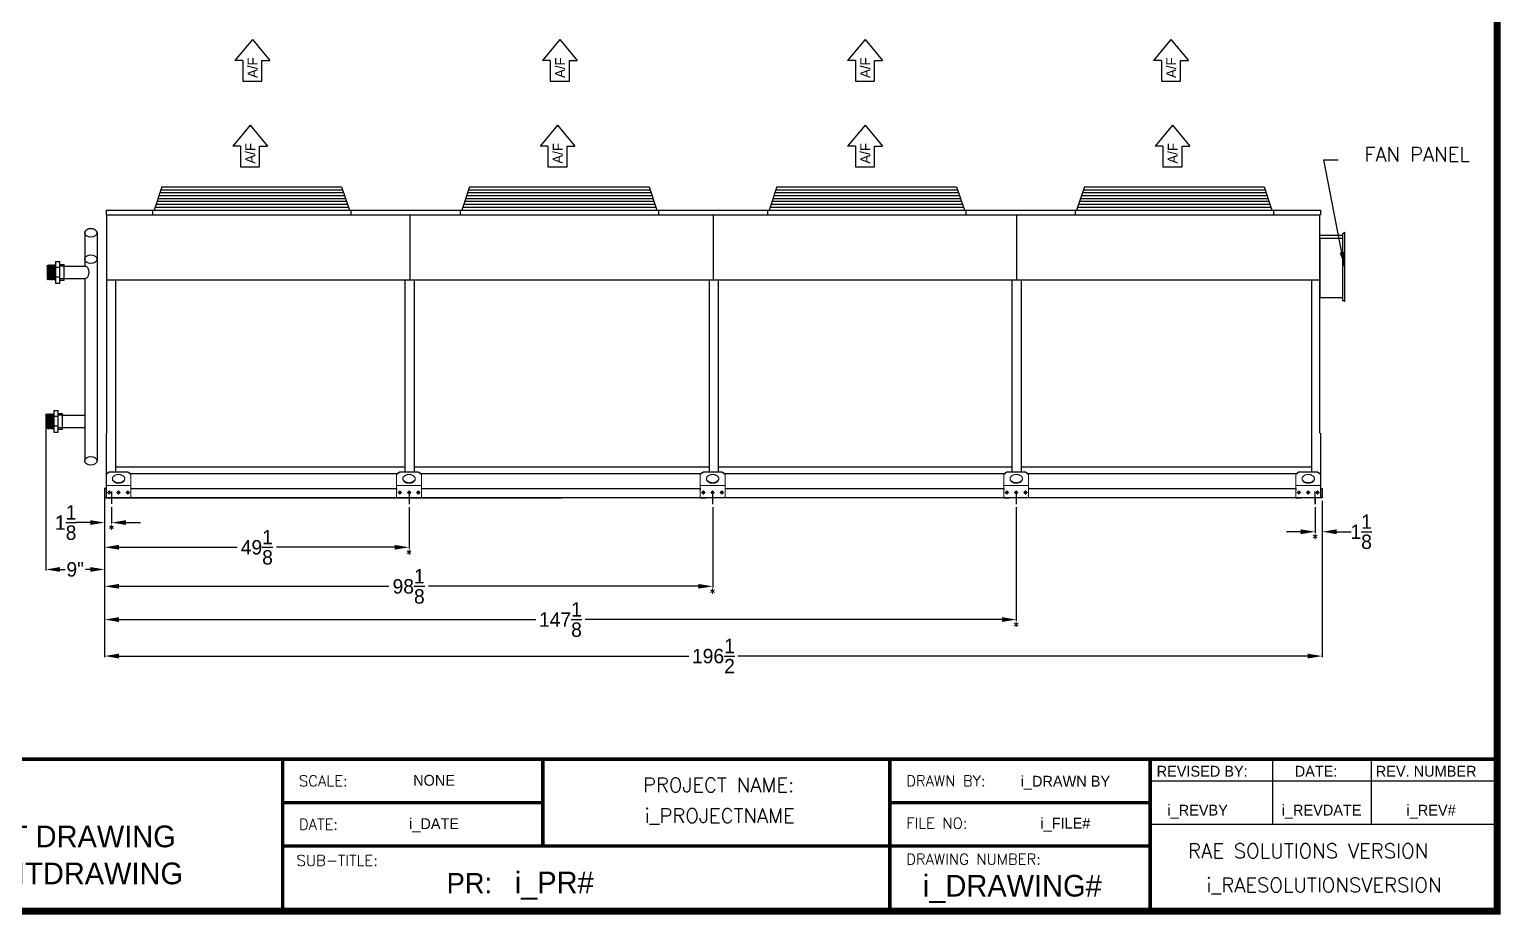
# Model space of a CAD drawing. Extents: x -21 to 463, y -14 to 294.
# Drawn here: x 211.1 to 448.6, y -0.6 to 142.2 of the extents above; entities that cross this region are included whole.
import ezdxf
from ezdxf.enums import TextEntityAlignment as Align

# ---------------------------------------------------------------- set-up
doc = ezdxf.new("R2010")
doc.units = 0
doc.header["$MEASUREMENT"] = 0
doc.layers.get('0').update_dxf_attribs({"linetype": 'CONTINUOUS'})
doc.layers.get('Defpoints').update_dxf_attribs({"linetype": 'CONTINUOUS'})
doc.styles.add('ROMANS', font='ROMANS')
doc.styles.add('SIMPLEX', font='SIMPLEX')
doc.dimstyles.get("Standard").update_dxf_attribs({"dimtxt": 2.324, "dimasz": 2.324, "dimexe": 0.18, "dimexo": 0.5, "dimgap": 0.09, "dimtad": 0, "dimtih": 1, "dimtoh": 1, "dimdec": 4, "dimzin": 0, "dimdsep": 46, "dimlunit": 5, "dimtxsty": 'STANDARD', "dimcen": 0.09, "dimadec": 0, "dimazin": 0, "dimtfac": 1, "dimtdec": 4, "dimtofl": 0, "dimtmove": 0, "dimatfit": 3, "dimfxl": 1, "dimtolj": 1, "dimtzin": 0, "dimarcsym": 0})

# ---------------------------------------------------------------- blocks, each defined once
blk = doc.blocks.new('*D15')
at = {"color": 0, "lineweight": -2, "ltscale": 5}
for p, q in [((213.77, 78.48), (213.77, 54.92)), ((223.27, 66.15), (223.27, 54.92)), ((216.09, 55.1), (216.88, 55.1)), ((220.95, 55.1), (220.16, 55.1))]:
    blk.add_line(p, q, dxfattribs=at)
at = {"color": 0, "ltscale": 5}
for points in [[(216.09, 55.49), (216.09, 54.72), (213.77, 55.1)], [(220.95, 55.49), (220.95, 54.72), (223.27, 55.1)]]:
    blk.add_solid(points, dxfattribs=at)
at = {"layer": 'Defpoints', "color": 0, "ltscale": 5}
for p in [(213.77, 78.98), (223.27, 66.65), (213.77, 55.1)]:
    blk.add_point(p, dxfattribs=at)
at = {"color": 0, "ltscale": 5, "insert": (218.52, 55.1), "char_height": 2.324, "attachment_point": 5}
blk.add_mtext('\\A1;9"', dxfattribs=at)
blk = doc.blocks.new('*D27')
at = {"color": 0, "lineweight": -2}
for p, q in [((223.27, 66.15), (223.27, 40.95)), ((419.77, 66.15), (419.77, 40.95)), ((225.59, 41.13), (317.56, 41.13)), ((417.45, 41.13), (325.48, 41.13))]:
    blk.add_line(p, q, dxfattribs=at)
at = {"color": 0}
for points in [[(225.59, 41.52), (225.59, 40.75), (223.27, 41.13)], [(417.45, 41.52), (417.45, 40.75), (419.77, 41.13)]]:
    blk.add_solid(points, dxfattribs=at)
at = {"layer": 'Defpoints', "color": 0}
for p in [(223.27, 66.65), (419.77, 66.65), (419.77, 41.13)]:
    blk.add_point(p, dxfattribs=at)
at = {"color": 0, "insert": (321.52, 41.13), "char_height": 2.324, "attachment_point": 5}
blk.add_mtext('\\A1;196{\\H1.000000x;\\S1/2;}', dxfattribs=at)
blk = doc.blocks.new('*D28')
at = {"color": 0, "lineweight": -2}
for p, q in [((223.27, 66.15), (223.27, 62.49)), ((224.4, 65.17), (224.4, 62.49)), ((220.95, 62.67), (218.62, 62.67)), ((226.72, 62.67), (229.04, 62.67))]:
    blk.add_line(p, q, dxfattribs=at)
at = {"color": 0}
for points in [[(220.95, 63.05), (220.95, 62.28), (223.27, 62.67)], [(226.72, 63.05), (226.72, 62.28), (224.4, 62.67)]]:
    blk.add_solid(points, dxfattribs=at)
at = {"layer": 'Defpoints', "color": 0}
for p in [(223.27, 66.65), (224.4, 65.67), (223.27, 62.67)]:
    blk.add_point(p, dxfattribs=at)
at = {"color": 0, "insert": (216.98, 62.67), "char_height": 2.324, "attachment_point": 5}
blk.add_mtext('\\A1;1{\\H1.000000x;\\S1/8;}', dxfattribs=at)
blk = doc.blocks.new('*D29')
at = {"color": 0, "lineweight": -2}
for p, q in [((223.27, 66.15), (223.27, 58.5)), ((272.4, 65.15), (272.4, 58.5)), ((225.59, 58.68), (244.64, 58.68)), ((270.07, 58.68), (251.02, 58.68))]:
    blk.add_line(p, q, dxfattribs=at)
at = {"color": 0}
for points in [[(225.59, 59.07), (225.59, 58.29), (223.27, 58.68)], [(270.07, 59.07), (270.07, 58.29), (272.4, 58.68)]]:
    blk.add_solid(points, dxfattribs=at)
at = {"layer": 'Defpoints', "color": 0}
for p in [(223.27, 66.65), (272.4, 65.65), (272.4, 58.68)]:
    blk.add_point(p, dxfattribs=at)
at = {"color": 0, "insert": (247.83, 58.68), "char_height": 2.324, "attachment_point": 5}
blk.add_mtext('\\A1;49{\\H1.000000x;\\S1/8;}', dxfattribs=at)
blk = doc.blocks.new('*D30')
at = {"color": 0, "lineweight": -2}
for p, q in [((223.27, 66.15), (223.27, 52.2)), ((321.4, 65.15), (321.4, 52.2)), ((225.59, 52.38), (269.14, 52.38)), ((319.07, 52.38), (275.52, 52.38))]:
    blk.add_line(p, q, dxfattribs=at)
at = {"color": 0}
for points in [[(225.59, 52.77), (225.59, 52), (223.27, 52.38)], [(319.07, 52.77), (319.07, 52), (321.4, 52.38)]]:
    blk.add_solid(points, dxfattribs=at)
at = {"layer": 'Defpoints', "color": 0}
for p in [(223.27, 66.65), (321.4, 65.65), (321.4, 52.38)]:
    blk.add_point(p, dxfattribs=at)
at = {"color": 0, "insert": (272.33, 52.38), "char_height": 2.324, "attachment_point": 5}
blk.add_mtext('\\A1;98{\\H1.000000x;\\S1/8;}', dxfattribs=at)
blk = doc.blocks.new('*D31')
at = {"color": 0, "lineweight": -2}
for p, q in [((223.27, 66.15), (223.27, 46.84)), ((370.4, 65.15), (370.4, 46.84)), ((225.59, 47.02), (292.87, 47.02)), ((368.07, 47.02), (300.8, 47.02))]:
    blk.add_line(p, q, dxfattribs=at)
at = {"color": 0}
for points in [[(225.59, 47.41), (225.59, 46.63), (223.27, 47.02)], [(368.07, 47.41), (368.07, 46.63), (370.4, 47.02)]]:
    blk.add_solid(points, dxfattribs=at)
at = {"layer": 'Defpoints', "color": 0}
for p in [(223.27, 66.65), (370.4, 65.65), (370.4, 47.02)]:
    blk.add_point(p, dxfattribs=at)
at = {"color": 0, "insert": (296.83, 47.02), "char_height": 2.324, "attachment_point": 5}
blk.add_mtext('\\A1;147{\\H1.000000x;\\S1/8;}', dxfattribs=at)
blk = doc.blocks.new('*D32')
at = {"color": 0, "lineweight": -2}
for p, q in [((418.65, 65.15), (418.65, 61.01)), ((419.77, 66.15), (419.77, 61.01)), ((416.32, 61.19), (414, 61.19)), ((422.09, 61.19), (424.42, 61.19))]:
    blk.add_line(p, q, dxfattribs=at)
at = {"color": 0}
for points in [[(416.32, 61.57), (416.32, 60.8), (418.65, 61.19)], [(422.09, 61.57), (422.09, 60.8), (419.77, 61.19)]]:
    blk.add_solid(points, dxfattribs=at)
at = {"layer": 'Defpoints', "color": 0}
for p in [(419.77, 66.65), (418.65, 65.65), (419.77, 61.19)]:
    blk.add_point(p, dxfattribs=at)
at = {"color": 0, "insert": (426.06, 61.19), "char_height": 2.324, "attachment_point": 5}
blk.add_mtext('\\A1;1{\\H1.000000x;\\S1/8;}', dxfattribs=at)
blk = doc.blocks.new('SW_CENTERMARKSYMBOL_0')
at = {"color": 0, "linetype": 'Continuous', "lineweight": 0}
for p, q in [((-0.2, 0), (-0.31875, 0)), ((0, 0), (-0.1, 0)), ((0, 0.2), (0, 0.31875)), ((0, 0), (0, 0.1)), ((0, 0), (0, -0.1)), ((0, 0), (0.1, 0)), ((0.2, 0), (0.31875, 0)), ((0, -0.2), (0, -0.31875))]:
    blk.add_line(p, q, dxfattribs=at)
blk = doc.blocks.new('SW_CENTERMARKSYMBOL_1')
at = {"color": 0, "linetype": 'Continuous', "lineweight": 0}
for p, q in [((-0.2, 0), (-0.31875, 0)), ((0, 0), (-0.1, 0)), ((0, 0.2), (0, 0.31875)), ((0, 0), (0, 0.1)), ((0, 0), (0, -0.1)), ((0, 0), (0.1, 0)), ((0.2, 0), (0.31875, 0)), ((0, -0.2), (0, -0.31875))]:
    blk.add_line(p, q, dxfattribs=at)
blk = doc.blocks.new('SW_CENTERMARKSYMBOL_2')
at = {"color": 0, "linetype": 'Continuous', "lineweight": 0}
for p, q in [((-0.2, 0), (-0.31875, 0)), ((0, 0), (-0.1, 0)), ((0, 0.2), (0, 0.31875)), ((0, 0), (0, 0.1)), ((0, 0), (0, -0.1)), ((0, 0), (0.1, 0)), ((0.2, 0), (0.31875, 0)), ((0, -0.2), (0, -0.31875))]:
    blk.add_line(p, q, dxfattribs=at)

msp = doc.modelspace()

# ---------------------------------------------------------------- linework, layer by layer
for p, q in [((247.11375, 140.57784), (244.30745, 137.21014)), ((247.11375, 140.57784), (249.92006, 137.21014)), ((296.73875, 140.57784), (293.93245, 137.21014)), ((296.73875, 140.57784), (299.54506, 137.21014)), ((345.98875, 140.57784), (343.18245, 137.21014)), ((345.98875, 140.57784), (348.79506, 137.21014)), ((395.36375, 140.57784), (392.55745, 137.21014)), ((395.36375, 140.57784), (398.17006, 137.21014)), ((245.57029, 137.21014), (244.30745, 137.21014)), ((245.57029, 137.21014), (245.57029, 133.84244)), ((248.65722, 133.84244), (248.65722, 137.21014)), ((248.65722, 137.21014), (249.92006, 137.21014)), ((295.19529, 137.21014), (293.93245, 137.21014)), ((295.19529, 137.21014), (295.19529, 133.84244)), ((298.28222, 133.84244), (298.28222, 137.21014)), ((298.28222, 137.21014), (299.54506, 137.21014)), ((344.44529, 137.21014), (343.18245, 137.21014)), ((344.44529, 137.21014), (344.44529, 133.84244)), ((347.53222, 133.84244), (347.53222, 137.21014)), ((347.53222, 137.21014), (348.79506, 137.21014)), ((393.82029, 137.21014), (392.55745, 137.21014)), ((393.82029, 137.21014), (393.82029, 133.84244)), ((396.90722, 133.84244), (396.90722, 137.21014)), ((396.90722, 137.21014), (398.17006, 137.21014)), ((245.57029, 133.84244), (248.65722, 133.84244)), ((295.19529, 133.84244), (298.28222, 133.84244)), ((344.44529, 133.84244), (347.53222, 133.84244)), ((393.82029, 133.84244), (396.90722, 133.84244)), ((246.73875, 126.76272), (243.93245, 123.39502)), ((246.73875, 126.76272), (249.54506, 123.39502)), ((296.36375, 126.76272), (293.55745, 123.39502)), ((296.36375, 126.76272), (299.17006, 123.39502)), ((345.98875, 126.76272), (343.18245, 123.39502)), ((345.98875, 126.76272), (348.79506, 123.39502)), ((395.61375, 126.76272), (392.80745, 123.39502)), ((395.61375, 126.76272), (398.42006, 123.39502)), ((245.19529, 123.39502), (243.93245, 123.39502)), ((245.19529, 123.39502), (245.19529, 120.02732)), ((248.28222, 123.39502), (249.54506, 123.39502)), ((248.28222, 120.02732), (248.28222, 123.39502)), ((294.82029, 123.39502), (293.55745, 123.39502)), ((294.82029, 123.39502), (294.82029, 120.02732)), ((297.90722, 120.02732), (297.90722, 123.39502)), ((297.90722, 123.39502), (299.17006, 123.39502)), ((344.44529, 123.39502), (343.18245, 123.39502)), ((344.44529, 123.39502), (344.44529, 120.02732)), ((347.53222, 120.02732), (347.53222, 123.39502)), ((347.53222, 123.39502), (348.79506, 123.39502)), ((394.07029, 123.39502), (392.80745, 123.39502)), ((394.07029, 123.39502), (394.07029, 120.02732)), ((397.15722, 120.02732), (397.15722, 123.39502)), ((397.15722, 123.39502), (398.42006, 123.39502)), ((245.19529, 120.02732), (248.28222, 120.02732)), ((294.82029, 120.02732), (297.90722, 120.02732)), ((344.44529, 120.02732), (347.53222, 120.02732)), ((394.07029, 120.02732), (397.15722, 120.02732)), ((232.52, 116.82374), (231.27, 113.07374)), ((232.36375, 116.35499), (261.67625, 116.35499)), ((232.52, 116.82374), (261.52, 116.82374)), ((261.52, 116.82374), (262.77, 113.07374)), ((282.145, 116.82374), (280.895, 113.07374)), ((281.98875, 116.35499), (311.30125, 116.35499)), ((282.145, 116.82374), (311.145, 116.82374)), ((311.145, 116.82374), (312.395, 113.07374)), ((331.77, 116.82374), (330.52, 113.07374)), ((331.61375, 116.35499), (360.92625, 116.35499)), ((331.77, 116.82374), (360.77, 116.82374)), ((360.77, 116.82374), (362.02, 113.07374)), ((381.395, 116.82374), (380.145, 113.07374)), ((381.23875, 116.35499), (410.55125, 116.35499)), ((381.395, 116.82374), (410.395, 116.82374)), ((410.395, 116.82374), (411.645, 113.07374)), ((231.5825, 114.01124), (262.4575, 114.01124)), ((231.73875, 114.47999), (262.30125, 114.47999)), ((231.895, 114.94874), (262.145, 114.94874)), ((232.05125, 115.41749), (261.98875, 115.41749)), ((232.2075, 115.88624), (261.8325, 115.88624)), ((281.2075, 114.01124), (312.0825, 114.01124)), ((281.36375, 114.47999), (311.92625, 114.47999)), ((281.52, 114.94874), (311.77, 114.94874)), ((281.67625, 115.41749), (311.61375, 115.41749)), ((281.8325, 115.88624), (311.4575, 115.88624)), ((330.8325, 114.01124), (361.7075, 114.01124)), ((330.98875, 114.47999), (361.55125, 114.47999)), ((331.145, 114.94874), (361.395, 114.94874)), ((331.30125, 115.41749), (361.23875, 115.41749)), ((331.4575, 115.88624), (361.0825, 115.88624)), ((380.4575, 114.01124), (411.3325, 114.01124)), ((380.61375, 114.47999), (411.17625, 114.47999)), ((380.77, 114.94874), (411.02, 114.94874)), ((380.92625, 115.41749), (410.86375, 115.41749)), ((381.0825, 115.88624), (410.7075, 115.88624)), ((231.42625, 113.54249), (262.61375, 113.54249)), ((281.05125, 113.54249), (312.23875, 113.54249)), ((330.67625, 113.54249), (361.86375, 113.54249)), ((380.30125, 113.54249), (411.48875, 113.54249)), ((215.31412, 104.77796), (215.31412, 101.27396)), ((215.31412, 104.77796), (216.02, 104.77796)), ((216.02, 101.27396), (216.02, 104.77796)), ((214.02, 104.1309), (214.07883, 104.18972)), ((214.02, 104.02596), (214.02, 104.1309)), ((214.02, 104.02596), (214.02, 102.02596)), ((214.02566, 104.13656), (214.13765, 101.92102)), ((214.07883, 104.18972), (214.13765, 104.1309)), ((214.13765, 104.1309), (214.2553, 104.24854)), ((214.13765, 104.1309), (214.2553, 101.80337)), ((214.2553, 104.24854), (214.37294, 104.1309)), ((214.2553, 104.24854), (214.37294, 101.92102)), ((214.37294, 104.1309), (214.49059, 104.24854)), ((214.37294, 104.1309), (214.49059, 101.80337)), ((214.49059, 104.24854), (214.60824, 104.1309)), ((214.49059, 104.24854), (214.60824, 101.92102)), ((214.60824, 104.1309), (214.72589, 104.24854)), ((214.60824, 104.1309), (214.72589, 101.80337)), ((214.72589, 104.24854), (214.84353, 104.1309)), ((214.72589, 104.24854), (214.84353, 101.92102)), ((214.72589, 104.24854), (214.84353, 101.92102)), ((214.84353, 104.1309), (214.96118, 104.24854)), ((214.84353, 104.1309), (214.96118, 101.80337)), ((214.96118, 104.24854), (215.07883, 104.1309)), ((214.96118, 104.24854), (215.07883, 101.92102)), ((215.07883, 104.1309), (215.19647, 104.24854)), ((215.07883, 104.1309), (215.19647, 101.80337)), ((215.19647, 104.24854), (215.31412, 104.24854)), ((215.19647, 104.24854), (215.31412, 101.92102)), ((216.02, 103.80337), (215.31412, 103.80337)), ((216.02, 102.24854), (215.31412, 102.24854)), ((216.02, 104.30737), (216.72589, 104.30737)), ((216.72589, 104.02596), (216.02, 104.02596)), ((216.72589, 101.74454), (216.72589, 104.30737)), ((214.02, 102.02596), (214.02, 101.92102)), ((214.02, 101.92102), (214.07883, 101.86219)), ((214.07883, 101.86219), (214.13765, 101.92102)), ((214.13765, 101.92102), (214.2553, 101.80337)), ((214.2553, 101.80337), (214.37294, 101.92102)), ((214.37294, 101.92102), (214.49059, 101.80337)), ((214.49059, 101.80337), (214.60824, 101.92102)), ((214.60824, 101.92102), (214.72589, 101.80337)), ((214.72589, 101.80337), (214.84353, 101.92102)), ((214.84353, 101.92102), (214.96118, 101.80337)), ((214.96118, 101.80337), (215.07883, 101.92102)), ((215.07883, 101.92102), (215.19647, 101.80337)), ((215.19647, 101.80337), (215.31412, 101.80337)), ((215.31412, 101.27396), (216.02, 101.27396)), ((216.02, 102.02596), (216.72589, 102.02596)), ((216.02, 101.74454), (216.72589, 101.74454)), ((215.06412, 80.73633), (215.06412, 77.23233)), ((215.06412, 80.73633), (215.77, 80.73633)), ((215.77, 77.23233), (215.77, 80.73633)), ((213.77, 80.08927), (213.82883, 80.14809)), ((213.77, 79.98433), (213.77, 80.08927)), ((213.77, 79.98433), (213.77, 77.98433)), ((213.77566, 80.09493), (213.88765, 77.87938)), ((213.82883, 80.14809), (213.88765, 80.08927)), ((213.88765, 80.08927), (214.0053, 80.20691)), ((213.88765, 80.08927), (214.0053, 77.76174)), ((214.0053, 80.20691), (214.12294, 77.87938)), ((214.0053, 80.20691), (214.12294, 80.08927)), ((214.12294, 80.08927), (214.24059, 80.20691)), ((214.12294, 80.08927), (214.24059, 77.76174)), ((214.24059, 80.20691), (214.35824, 77.87938)), ((214.24059, 80.20691), (214.35824, 80.08927)), ((214.35824, 80.08927), (214.47589, 80.20691)), ((214.35824, 80.08927), (214.47589, 77.76174)), ((214.47589, 80.20691), (214.59353, 77.87938)), ((214.47589, 80.20691), (214.59353, 77.87938)), ((214.47589, 80.20691), (214.59353, 80.08927)), ((214.59353, 80.08927), (214.71118, 80.20691)), ((214.59353, 80.08927), (214.71118, 77.76174)), ((214.71118, 80.20691), (214.82883, 77.87938)), ((214.71118, 80.20691), (214.82883, 80.08927)), ((214.82883, 80.08927), (214.94647, 80.20691)), ((214.82883, 80.08927), (214.94647, 77.76174)), ((214.94647, 80.20691), (215.06412, 77.87938)), ((214.94647, 80.20691), (215.06412, 80.20691)), ((215.77, 79.76174), (215.06412, 79.76174)), ((215.77, 80.26574), (216.47589, 80.26574)), ((216.47589, 79.98433), (215.77, 79.98433)), ((216.47589, 77.70291), (216.47589, 80.26574)), ((213.77, 77.98433), (213.77, 77.87938)), ((213.77, 77.87938), (213.82883, 77.82056)), ((213.82883, 77.82056), (213.88765, 77.87938)), ((213.88765, 77.87938), (214.0053, 77.76174)), ((214.0053, 77.76174), (214.12294, 77.87938)), ((214.12294, 77.87938), (214.24059, 77.76174)), ((214.24059, 77.76174), (214.35824, 77.87938)), ((214.35824, 77.87938), (214.47589, 77.76174)), ((214.47589, 77.76174), (214.59353, 77.87938)), ((214.59353, 77.87938), (214.71118, 77.76174)), ((214.71118, 77.76174), (214.82883, 77.87938)), ((214.82883, 77.87938), (214.94647, 77.76174)), ((214.94647, 77.76174), (215.06412, 77.76174)), ((215.77, 78.20691), (215.06412, 78.20691)), ((215.06412, 77.23233), (215.77, 77.23233)), ((215.77, 77.98433), (216.47589, 77.98433)), ((215.77, 77.70291), (216.47589, 77.70291)), ((223.52, 68.14982), (223.27001, 68.15094)), ((223.27001, 68.15094), (223.27001, 66.65094)), ((223.27001, 67.65094), (223.27001, 65.65094)), ((223.27001, 66.65094), (223.52001, 66.65094)), ((223.27001, 66.64982), (224.39501, 66.64982)), ((223.52, 68.14982), (223.52, 67.89982)), ((223.52, 66.64982), (224.395, 66.64982)), ((224.39501, 67.67294), (224.39501, 65.67294)), ((270.39501, 68.15094), (270.39501, 67.90094)), ((270.39501, 66.65094), (271.27001, 66.65094)), ((272.39501, 67.65094), (272.39501, 65.65094)), ((319.39501, 68.15094), (319.39501, 67.90094)), ((319.39501, 66.65094), (320.27001, 66.65094)), ((321.39501, 67.65094), (321.39501, 65.65094)), ((368.39501, 68.15094), (368.39501, 67.90094)), ((368.39501, 66.65094), (369.27001, 66.65094)), ((370.39501, 67.65094), (370.39501, 65.65094)), ((415.52, 68.15094), (415.52, 67.90094)), ((415.52, 66.65094), (416.395, 66.65094)), ((418.645, 65.65094), (418.645, 67.65094)), ((419.77, 66.65094), (418.645, 66.65094)), ((418.645, 66.65094), (418.645, 65.65094)), ((419.52, 68.14982), (419.77, 68.14982)), ((419.77, 66.64982), (419.52, 66.64982)), ((419.77, 68.14982), (419.77, 66.64982)), ((252, 24.5), (392, 24.5)), ((252, 0), (252, 24.5)), ((294, 24.5), (294, 10.5)), ((350, 24.5), (350, 10.5)), ((392, 24.5), (392, 0)), ((392, 24.5), (448, 24.5)), ((392, 24.5), (392, 21)), ((411.75914, 24.5), (411.75914, 14)), ((427.67208, 24.5), (427.67208, 14)), ((392, 21), (448, 21)), ((294, 17.5), (252, 17.5)), ((350, 17.5), (392, 17.5)), ((350, 10.5), (350, 17.5)), ((392, 14), (448, 14)), ((392, 10.5), (252, 10.5)), ((350, 10.5), (350, 0))]:
    msp.add_line(p, q)
at = {"ltscale": 5}
for p, q in [((223.50438, 113.07374), (419.50438, 113.07374)), ((223.50438, 113.07374), (223.50438, 112.32374)), ((223.50438, 112.32374), (419.50438, 112.32374)), ((223.5825, 112.32374), (223.5825, 77.07374)), ((231.02, 113.07374), (231.02, 112.32374)), ((263.02, 113.07374), (263.02, 112.32374)), ((272.52, 112.32374), (272.52, 101.82374)), ((280.645, 113.07374), (280.645, 112.32374)), ((312.645, 113.07374), (312.645, 112.32374)), ((321.4575, 112.32374), (321.4575, 101.82374)), ((330.27, 113.07374), (330.27, 112.32374)), ((362.27, 113.07374), (362.27, 112.32374)), ((370.4575, 112.32374), (370.4575, 101.82374)), ((379.895, 113.07374), (379.895, 112.32374)), ((411.895, 113.07374), (411.895, 112.32374)), ((419.3325, 112.32374), (419.3325, 77.07374)), ((419.50438, 113.07374), (419.50438, 112.32374)), ((220.05125, 109.38992), (220.05125, 104.02596)), ((222.05125, 109.38992), (222.05125, 72.62036)), ((423.395, 109.51049), (423.06355, 109.17903)), ((423.395, 109.51049), (423.395, 98.44799)), ((419.3325, 108.99529), (423.06355, 108.99529)), ((419.3325, 108.99529), (419.3325, 108.49529)), ((423.06355, 108.49529), (419.3325, 108.49529)), ((419.36375, 108.49529), (419.36375, 98.96404)), ((423.06355, 109.17903), (423.06355, 98.44799)), ((214.02, 104.02596), (214.02, 102.02596)), ((216.72589, 104.02596), (220.05125, 104.02596)), ((216.72589, 102.02596), (220.05125, 102.02596)), ((220.05125, 102.02596), (220.05125, 79.98433)), ((223.50438, 101.82374), (419.50438, 101.82374)), ((225.02, 101.82374), (225.02, 70.86625)), ((271.72457, 101.82374), (271.72457, 70.86737)), ((273.22457, 101.82374), (273.22457, 70.86737)), ((320.8128, 101.82374), (320.8128, 70.86737)), ((322.3128, 101.82374), (322.3128, 70.86737)), ((369.68672, 101.82374), (369.68672, 70.86737)), ((371.18672, 101.82374), (371.18672, 70.86737)), ((418.02, 101.82374), (418.02, 70.86737)), ((419.36375, 98.96404), (423.06355, 98.96404)), ((423.395, 98.44799), (423.06355, 98.44799)), ((423.3325, 98.44799), (423.3325, 98.33904)), ((423.36375, 98.33904), (423.3325, 98.33904)), ((423.36375, 98.44799), (423.36375, 98.33904)), ((213.77, 79.98433), (213.77, 77.98433)), ((213.77, 79.98433), (213.77, 77.98433)), ((216.47589, 79.98433), (220.05125, 79.98433)), ((220.05125, 79.98433), (220.05125, 77.98433)), ((216.47589, 77.98433), (220.05125, 77.98433)), ((220.05125, 77.98433), (220.05125, 72.62036)), ((223.52, 77.07374), (223.52, 66.64982)), ((419.52, 77.07374), (419.52, 66.64982)), ((419.52, 77.07374), (419.52, 66.64982)), ((419.52, 77.07374), (419.52, 66.64982)), ((225.02, 71.63077), (271.72457, 71.63077)), ((273.22457, 71.63077), (320.8128, 71.63077)), ((322.3128, 71.63077), (369.68672, 71.63077)), ((371.18672, 71.63077), (418.02, 71.63077)), ((227.4388, 70.57011), (270.47462, 70.57011)), ((274.31539, 70.57011), (319.47462, 70.57011)), ((323.31539, 70.57011), (368.47462, 70.57011)), ((372.31539, 70.57011), (415.59962, 70.57011)), ((419.52, 66.64982), (223.52, 66.64982)), ((223.52, 66.64982), (297.02, 66.64982)), ((227.52, 68.14982), (270.39501, 68.14982)), ((274.39501, 68.14982), (319.39501, 68.14982)), ((323.39501, 68.14982), (368.39501, 68.14982)), ((372.39501, 68.14982), (415.52, 68.14982))]:
    msp.add_line(p, q, dxfattribs=at)
at = {"linetype": 'Continuous', "lineweight": 15}
for p, q in [((224.02, 70.86625), (223.52, 70.51269)), ((224.02, 70.77114), (223.52, 70.41759)), ((223.52, 70.51269), (223.52, 70.41759)), ((223.52, 68.65011), (223.52, 70.41759)), ((224.02, 70.86625), (224.02, 70.77114)), ((227.02, 70.86625), (224.02, 70.86625)), ((227.02, 70.77114), (224.02, 70.77114)), ((227.02, 70.86625), (227.02, 70.77114)), ((227.52, 70.51269), (227.02, 70.86625)), ((227.52, 70.41759), (227.02, 70.77114)), ((227.52, 70.51269), (227.52, 70.41759)), ((227.52, 68.65011), (227.52, 70.41759)), ((270.89501, 70.86737), (270.39501, 70.51382)), ((270.89501, 70.77226), (270.39501, 70.41871)), ((270.39501, 70.51382), (270.39501, 70.41871)), ((270.39501, 68.65124), (270.39501, 70.41871)), ((270.89501, 70.86737), (270.89501, 70.77226)), ((273.89501, 70.86737), (270.89501, 70.86737)), ((273.89501, 70.77226), (270.89501, 70.77226)), ((273.89501, 70.86737), (273.89501, 70.77226)), ((274.39501, 70.51382), (273.89501, 70.86737)), ((274.39501, 70.41871), (273.89501, 70.77226)), ((274.39501, 70.51382), (274.39501, 70.41871)), ((274.39501, 68.65124), (274.39501, 70.41871)), ((319.89501, 70.86737), (319.39501, 70.51382)), ((319.89501, 70.77226), (319.39501, 70.41871)), ((319.39501, 70.51382), (319.39501, 70.41871)), ((319.39501, 68.65124), (319.39501, 70.41871)), ((319.89501, 70.86737), (319.89501, 70.77226)), ((322.89501, 70.86737), (319.89501, 70.86737)), ((322.89501, 70.77226), (319.89501, 70.77226)), ((322.89501, 70.86737), (322.89501, 70.77226)), ((323.39501, 70.51382), (322.89501, 70.86737)), ((323.39501, 70.41871), (322.89501, 70.77226)), ((323.39501, 70.51382), (323.39501, 70.41871)), ((323.39501, 68.65124), (323.39501, 70.41871)), ((368.89501, 70.86737), (368.39501, 70.51382)), ((368.89501, 70.77226), (368.39501, 70.41871)), ((368.39501, 70.51382), (368.39501, 70.41871)), ((368.39501, 68.65124), (368.39501, 70.41871)), ((368.89501, 70.86737), (368.89501, 70.77226)), ((371.89501, 70.86737), (368.89501, 70.86737)), ((371.89501, 70.77226), (368.89501, 70.77226)), ((371.89501, 70.86737), (371.89501, 70.77226)), ((372.39501, 70.51382), (371.89501, 70.86737)), ((372.39501, 70.41871), (371.89501, 70.77226)), ((372.39501, 70.51382), (372.39501, 70.41871)), ((372.39501, 68.65124), (372.39501, 70.41871)), ((416.02, 70.86737), (415.52, 70.51382)), ((416.02, 70.77226), (415.52, 70.41871)), ((415.52, 70.51382), (415.52, 70.41871)), ((415.52, 68.65124), (415.52, 70.41871)), ((416.02, 70.86737), (416.02, 70.77226)), ((419.02, 70.86737), (416.02, 70.86737)), ((419.02, 70.77226), (416.02, 70.77226)), ((419.02, 70.86737), (419.02, 70.77226)), ((419.52, 70.51382), (419.02, 70.86737)), ((419.52, 70.41871), (419.02, 70.77226)), ((419.52, 70.51382), (419.52, 70.41871)), ((419.52, 68.65124), (419.52, 70.41871)), ((227.52, 68.65011), (223.52, 68.65011)), ((223.52, 68.64941), (223.52, 68.65011)), ((227.52, 68.64941), (223.52, 68.64941)), ((223.52, 66.64982), (223.52, 68.64941)), ((227.52, 66.64982), (223.52, 66.64982)), ((227.52, 68.64941), (227.52, 68.65011)), ((227.52, 66.64982), (227.52, 68.64941)), ((274.39501, 68.65124), (270.39501, 68.65124)), ((270.39501, 68.65053), (270.39501, 68.65124)), ((274.39501, 68.65053), (270.39501, 68.65053)), ((270.39501, 66.65094), (270.39501, 68.65053)), ((274.39501, 66.65094), (270.39501, 66.65094)), ((274.39501, 68.65053), (274.39501, 68.65124)), ((274.39501, 66.65094), (274.39501, 68.65053)), ((323.39501, 68.65124), (319.39501, 68.65124)), ((319.39501, 68.65053), (319.39501, 68.65124)), ((323.39501, 68.65053), (319.39501, 68.65053)), ((319.39501, 66.65094), (319.39501, 68.65053)), ((323.39501, 66.65094), (319.39501, 66.65094)), ((323.39501, 68.65053), (323.39501, 68.65124)), ((323.39501, 66.65094), (323.39501, 68.65053)), ((372.39501, 68.65124), (368.39501, 68.65124)), ((368.39501, 68.65053), (368.39501, 68.65124)), ((372.39501, 68.65053), (368.39501, 68.65053)), ((368.39501, 66.65094), (368.39501, 68.65053)), ((372.39501, 66.65094), (368.39501, 66.65094)), ((372.39501, 68.65053), (372.39501, 68.65124)), ((372.39501, 66.65094), (372.39501, 68.65053)), ((419.52, 68.65124), (415.52, 68.65124)), ((415.52, 68.65053), (415.52, 68.65124)), ((419.52, 68.65053), (415.52, 68.65053)), ((415.52, 66.65094), (415.52, 68.65053)), ((419.52, 66.65094), (415.52, 66.65094)), ((419.52, 68.65053), (419.52, 68.65124)), ((419.52, 66.65094), (419.52, 68.65053))]:
    msp.add_line(p, q, dxfattribs=at)
for points, const_width in [([(0, 0), (448, 0), (448, 280), (0, 280), (0, 0)], 1.12), ([(448, 24.5), (112, 24.5), (112, 0)], 0.56), ([(252, 24.5), (252, 0)], 0.56), ([(294, 24.5), (294, 10.5)], 0.56), ([(350, 24.5), (350, 0)], 0.56), ([(392, 0), (392, 24.5), (448, 24.5)], 0.56), ([(294, 17.5), (252, 17.5)], 0.56), ([(392, 17.5), (350, 17.5), (350, 0)], 0.56), ([(392, 10.5), (252, 10.5)], 0.56)]:
    msp.add_lwpolyline(points, dxfattribs=dict(const_width=const_width))
at = {"linetype": 'Continuous', "lineweight": 15, "flags": 128}
for points in [[(225.52, 70.41759), (225.59945, 70.41535), (225.6784, 70.40866), (225.75635, 70.39756), (225.8328, 70.38211), (225.90727, 70.36241), (225.9793, 70.33859), (226.04842, 70.3108), (226.1142, 70.27922), (226.17623, 70.24404), (226.2341, 70.20549), (226.28747, 70.1638), (226.33597, 70.11925), (226.37932, 70.07212), (226.41724, 70.0227), (226.44949, 69.97131), (226.47585, 69.91826), (226.49618, 69.86391), (226.51033, 69.80858), (226.51822, 69.75264), (226.51981, 69.69642), (226.51507, 69.6403), (226.50403, 69.58462), (226.48678, 69.52973), (226.46342, 69.47599), (226.43409, 69.42373), (226.39898, 69.37329), (226.35831, 69.32497), (226.31235, 69.27909), (226.26137, 69.23594), (226.20571, 69.19579), (226.14571, 69.1589), (226.08176, 69.12549), (226.01425, 69.09578), (225.94362, 69.06996), (225.87031, 69.04818), (225.79479, 69.03059), (225.71753, 69.01731), (225.63902, 69.0084), (225.55976, 69.00393), (225.48025, 69.00393), (225.40098, 69.0084), (225.32248, 69.01731), (225.24522, 69.03059), (225.16969, 69.04818), (225.09638, 69.06996), (225.02575, 69.09578), (224.95825, 69.12549), (224.89429, 69.1589), (224.8343, 69.19579), (224.77863, 69.23594), (224.72766, 69.27909), (224.68169, 69.32497), (224.64103, 69.37329), (224.60592, 69.42373), (224.57659, 69.47599), (224.55322, 69.52973), (224.53597, 69.58462), (224.52494, 69.6403), (224.5202, 69.69642), (224.52178, 69.75264), (224.52967, 69.80858), (224.54383, 69.86391), (224.56415, 69.91826), (224.59052, 69.97131), (224.62276, 70.0227), (224.66068, 70.07212), (224.70403, 70.11925), (224.75254, 70.1638), (224.8059, 70.20549), (224.86378, 70.24404), (224.9258, 70.27922), (224.99158, 70.3108), (225.06071, 70.33859), (225.13273, 70.36241), (225.20721, 70.38211), (225.28366, 70.39756), (225.3616, 70.40866), (225.44055, 70.41535), (225.52, 70.41759)], [(226.51774, 69.75803), (226.51507, 69.7354), (226.50403, 69.67972), (226.48678, 69.62484), (226.46342, 69.5711), (226.43409, 69.51884), (226.39898, 69.46839), (226.35831, 69.42008), (226.31235, 69.3742), (226.26137, 69.33105), (226.20571, 69.2909), (226.14571, 69.254), (226.08176, 69.2206), (226.01425, 69.19089), (225.94362, 69.16506), (225.87031, 69.14329), (225.79479, 69.1257), (225.71753, 69.11241), (225.63902, 69.10351), (225.55976, 69.09904), (225.48025, 69.09904), (225.40098, 69.10351), (225.32248, 69.11241), (225.24522, 69.1257), (225.16969, 69.14329), (225.09638, 69.16506), (225.02575, 69.19089), (224.95825, 69.2206), (224.89429, 69.254), (224.8343, 69.2909), (224.77863, 69.33105), (224.72766, 69.3742), (224.68169, 69.42008), (224.64103, 69.46839), (224.60592, 69.51884), (224.57659, 69.5711), (224.55322, 69.62484), (224.53597, 69.67972), (224.52494, 69.7354), (224.52227, 69.75803)], [(272.39501, 70.41871), (272.47446, 70.41647), (272.5534, 70.40978), (272.63135, 70.39868), (272.7078, 70.38323), (272.78228, 70.36353), (272.8543, 70.33971), (272.92343, 70.31193), (272.98921, 70.28034), (273.05123, 70.24516), (273.10911, 70.20661), (273.16247, 70.16493), (273.21098, 70.12038), (273.25433, 70.07324), (273.29224, 70.02382), (273.32449, 69.97243), (273.35086, 69.91939), (273.37118, 69.86503), (273.38533, 69.8097), (273.39323, 69.75376), (273.39481, 69.69754), (273.39007, 69.64142), (273.37904, 69.58574), (273.36178, 69.53086), (273.33842, 69.47711), (273.30909, 69.42485), (273.27398, 69.37441), (273.23331, 69.32609), (273.18735, 69.28022), (273.13637, 69.23707), (273.08071, 69.19692), (273.02071, 69.16002), (272.95676, 69.12661), (272.88925, 69.0969), (272.81862, 69.07108), (272.74532, 69.0493), (272.66979, 69.03172), (272.59253, 69.01843), (272.51402, 69.00952), (272.43476, 69.00506), (272.35525, 69.00506), (272.27599, 69.00952), (272.19748, 69.01843), (272.12022, 69.03172), (272.04469, 69.0493), (271.97139, 69.07108), (271.90076, 69.0969), (271.83325, 69.12661), (271.7693, 69.16002), (271.7093, 69.19692), (271.65364, 69.23707), (271.60266, 69.28022), (271.5567, 69.32609), (271.51603, 69.37441), (271.48092, 69.42485), (271.45159, 69.47711), (271.42823, 69.53086), (271.41097, 69.58574), (271.39994, 69.64142), (271.3952, 69.69754), (271.39678, 69.75376), (271.40468, 69.8097), (271.41883, 69.86503), (271.43915, 69.91939), (271.46552, 69.97243), (271.49777, 70.02382), (271.53568, 70.07324), (271.57903, 70.12038), (271.62754, 70.16493), (271.6809, 70.20661), (271.73878, 70.24516), (271.8008, 70.28034), (271.86659, 70.31193), (271.93571, 70.33971), (272.00773, 70.36353), (272.08221, 70.38323), (272.15866, 70.39868), (272.23661, 70.40978), (272.31556, 70.41647), (272.39501, 70.41871)], [(273.39274, 69.75916), (273.39007, 69.73653), (273.37904, 69.68085), (273.36178, 69.62596), (273.33842, 69.57222), (273.30909, 69.51996), (273.27398, 69.46951), (273.23331, 69.4212), (273.18735, 69.37532), (273.13637, 69.33217), (273.08071, 69.29202), (273.02071, 69.25513), (272.95676, 69.22172), (272.88925, 69.19201), (272.81862, 69.16618), (272.74532, 69.14441), (272.66979, 69.12682), (272.59253, 69.11353), (272.51402, 69.10463), (272.43476, 69.10016), (272.35525, 69.10016), (272.27599, 69.10463), (272.19748, 69.11353), (272.12022, 69.12682), (272.04469, 69.14441), (271.97139, 69.16618), (271.90076, 69.19201), (271.83325, 69.22172), (271.7693, 69.25513), (271.7093, 69.29202), (271.65364, 69.33217), (271.60266, 69.37532), (271.5567, 69.4212), (271.51603, 69.46951), (271.48092, 69.51996), (271.45159, 69.57222), (271.42823, 69.62596), (271.41097, 69.68085), (271.39994, 69.73653), (271.39727, 69.75916)], [(321.39501, 70.41871), (321.47446, 70.41647), (321.5534, 70.40978), (321.63135, 70.39868), (321.7078, 70.38323), (321.78228, 70.36353), (321.8543, 70.33971), (321.92343, 70.31193), (321.98921, 70.28034), (322.05123, 70.24516), (322.10911, 70.20661), (322.16247, 70.16493), (322.21098, 70.12038), (322.25433, 70.07324), (322.29224, 70.02382), (322.32449, 69.97243), (322.35086, 69.91939), (322.37118, 69.86503), (322.38533, 69.8097), (322.39323, 69.75376), (322.39481, 69.69754), (322.39007, 69.64142), (322.37904, 69.58574), (322.36178, 69.53086), (322.33842, 69.47711), (322.30909, 69.42485), (322.27398, 69.37441), (322.23331, 69.32609), (322.18735, 69.28022), (322.13637, 69.23707), (322.08071, 69.19692), (322.02071, 69.16002), (321.95676, 69.12661), (321.88925, 69.0969), (321.81862, 69.07108), (321.74532, 69.0493), (321.66979, 69.03172), (321.59253, 69.01843), (321.51402, 69.00952), (321.43476, 69.00506), (321.35525, 69.00506), (321.27599, 69.00952), (321.19748, 69.01843), (321.12022, 69.03172), (321.04469, 69.0493), (320.97139, 69.07108), (320.90076, 69.0969), (320.83325, 69.12661), (320.7693, 69.16002), (320.7093, 69.19692), (320.65364, 69.23707), (320.60266, 69.28022), (320.5567, 69.32609), (320.51603, 69.37441), (320.48092, 69.42485), (320.45159, 69.47711), (320.42823, 69.53086), (320.41097, 69.58574), (320.39994, 69.64142), (320.3952, 69.69754), (320.39678, 69.75376), (320.40468, 69.8097), (320.41883, 69.86503), (320.43915, 69.91939), (320.46552, 69.97243), (320.49777, 70.02382), (320.53568, 70.07324), (320.57903, 70.12038), (320.62754, 70.16493), (320.6809, 70.20661), (320.73878, 70.24516), (320.8008, 70.28034), (320.86659, 70.31193), (320.93571, 70.33971), (321.00773, 70.36353), (321.08221, 70.38323), (321.15866, 70.39868), (321.23661, 70.40978), (321.31556, 70.41647), (321.39501, 70.41871)], [(322.39274, 69.75916), (322.39007, 69.73653), (322.37904, 69.68085), (322.36178, 69.62596), (322.33842, 69.57222), (322.30909, 69.51996), (322.27398, 69.46951), (322.23331, 69.4212), (322.18735, 69.37532), (322.13637, 69.33217), (322.08071, 69.29202), (322.02071, 69.25513), (321.95676, 69.22172), (321.88925, 69.19201), (321.81862, 69.16618), (321.74532, 69.14441), (321.66979, 69.12682), (321.59253, 69.11353), (321.51402, 69.10463), (321.43476, 69.10016), (321.35525, 69.10016), (321.27599, 69.10463), (321.19748, 69.11353), (321.12022, 69.12682), (321.04469, 69.14441), (320.97139, 69.16618), (320.90076, 69.19201), (320.83325, 69.22172), (320.7693, 69.25513), (320.7093, 69.29202), (320.65364, 69.33217), (320.60266, 69.37532), (320.5567, 69.4212), (320.51603, 69.46951), (320.48092, 69.51996), (320.45159, 69.57222), (320.42823, 69.62596), (320.41097, 69.68085), (320.39994, 69.73653), (320.39727, 69.75916)], [(370.39501, 70.41871), (370.47446, 70.41647), (370.5534, 70.40978), (370.63135, 70.39868), (370.7078, 70.38323), (370.78228, 70.36353), (370.8543, 70.33971), (370.92343, 70.31193), (370.98921, 70.28034), (371.05123, 70.24516), (371.10911, 70.20661), (371.16247, 70.16493), (371.21098, 70.12038), (371.25433, 70.07324), (371.29224, 70.02382), (371.32449, 69.97243), (371.35086, 69.91939), (371.37118, 69.86503), (371.38533, 69.8097), (371.39323, 69.75376), (371.39481, 69.69754), (371.39007, 69.64142), (371.37904, 69.58574), (371.36178, 69.53086), (371.33842, 69.47711), (371.30909, 69.42485), (371.27398, 69.37441), (371.23331, 69.32609), (371.18735, 69.28022), (371.13637, 69.23707), (371.08071, 69.19692), (371.02071, 69.16002), (370.95676, 69.12661), (370.88925, 69.0969), (370.81862, 69.07108), (370.74532, 69.0493), (370.66979, 69.03172), (370.59253, 69.01843), (370.51402, 69.00952), (370.43476, 69.00506), (370.35525, 69.00506), (370.27599, 69.00952), (370.19748, 69.01843), (370.12022, 69.03172), (370.04469, 69.0493), (369.97139, 69.07108), (369.90076, 69.0969), (369.83325, 69.12661), (369.7693, 69.16002), (369.7093, 69.19692), (369.65364, 69.23707), (369.60266, 69.28022), (369.5567, 69.32609), (369.51603, 69.37441), (369.48092, 69.42485), (369.45159, 69.47711), (369.42823, 69.53086), (369.41097, 69.58574), (369.39994, 69.64142), (369.3952, 69.69754), (369.39678, 69.75376), (369.40468, 69.8097), (369.41883, 69.86503), (369.43915, 69.91939), (369.46552, 69.97243), (369.49777, 70.02382), (369.53568, 70.07324), (369.57903, 70.12038), (369.62754, 70.16493), (369.6809, 70.20661), (369.73878, 70.24516), (369.8008, 70.28034), (369.86659, 70.31193), (369.93571, 70.33971), (370.00773, 70.36353), (370.08221, 70.38323), (370.15866, 70.39868), (370.23661, 70.40978), (370.31556, 70.41647), (370.39501, 70.41871)], [(371.39274, 69.75916), (371.39007, 69.73653), (371.37904, 69.68085), (371.36178, 69.62596), (371.33842, 69.57222), (371.30909, 69.51996), (371.27398, 69.46951), (371.23331, 69.4212), (371.18735, 69.37532), (371.13637, 69.33217), (371.08071, 69.29202), (371.02071, 69.25513), (370.95676, 69.22172), (370.88925, 69.19201), (370.81862, 69.16618), (370.74532, 69.14441), (370.66979, 69.12682), (370.59253, 69.11353), (370.51402, 69.10463), (370.43476, 69.10016), (370.35525, 69.10016), (370.27599, 69.10463), (370.19748, 69.11353), (370.12022, 69.12682), (370.04469, 69.14441), (369.97139, 69.16618), (369.90076, 69.19201), (369.83325, 69.22172), (369.7693, 69.25513), (369.7093, 69.29202), (369.65364, 69.33217), (369.60266, 69.37532), (369.5567, 69.4212), (369.51603, 69.46951), (369.48092, 69.51996), (369.45159, 69.57222), (369.42823, 69.62596), (369.41097, 69.68085), (369.39994, 69.73653), (369.39727, 69.75916)], [(417.52, 70.41871), (417.59945, 70.41647), (417.6784, 70.40978), (417.75635, 70.39868), (417.8328, 70.38323), (417.90727, 70.36353), (417.9793, 70.33971), (418.04842, 70.31193), (418.1142, 70.28034), (418.17623, 70.24516), (418.2341, 70.20661), (418.28747, 70.16493), (418.33597, 70.12038), (418.37932, 70.07324), (418.41724, 70.02382), (418.44949, 69.97243), (418.47585, 69.91939), (418.49618, 69.86503), (418.51033, 69.8097), (418.51822, 69.75376), (418.51981, 69.69754), (418.51507, 69.64142), (418.50403, 69.58574), (418.48678, 69.53086), (418.46342, 69.47711), (418.43409, 69.42485), (418.39898, 69.37441), (418.35831, 69.32609), (418.31235, 69.28022), (418.26137, 69.23707), (418.20571, 69.19692), (418.14571, 69.16002), (418.08176, 69.12661), (418.01425, 69.0969), (417.94362, 69.07108), (417.87031, 69.0493), (417.79479, 69.03172), (417.71753, 69.01843), (417.63902, 69.00952), (417.55976, 69.00506), (417.48025, 69.00506), (417.40098, 69.00952), (417.32248, 69.01843), (417.24522, 69.03172), (417.16969, 69.0493), (417.09638, 69.07108), (417.02575, 69.0969), (416.95825, 69.12661), (416.89429, 69.16002), (416.8343, 69.19692), (416.77863, 69.23707), (416.72766, 69.28022), (416.68169, 69.32609), (416.64103, 69.37441), (416.60592, 69.42485), (416.57659, 69.47711), (416.55322, 69.53086), (416.53597, 69.58574), (416.52494, 69.64142), (416.5202, 69.69754), (416.52178, 69.75376), (416.52967, 69.8097), (416.54383, 69.86503), (416.56415, 69.91939), (416.59052, 69.97243), (416.62276, 70.02382), (416.66068, 70.07324), (416.70403, 70.12038), (416.75254, 70.16493), (416.8059, 70.20661), (416.86378, 70.24516), (416.9258, 70.28034), (416.99158, 70.31193), (417.06071, 70.33971), (417.13273, 70.36353), (417.20721, 70.38323), (417.28366, 70.39868), (417.3616, 70.40978), (417.44055, 70.41647), (417.52, 70.41871)], [(418.51774, 69.75916), (418.51507, 69.73653), (418.50403, 69.68085), (418.48678, 69.62596), (418.46342, 69.57222), (418.43409, 69.51996), (418.39898, 69.46951), (418.35831, 69.4212), (418.31235, 69.37532), (418.26137, 69.33217), (418.20571, 69.29202), (418.14571, 69.25513), (418.08176, 69.22172), (418.01425, 69.19201), (417.94362, 69.16618), (417.87031, 69.14441), (417.79479, 69.12682), (417.71753, 69.11353), (417.63902, 69.10463), (417.55976, 69.10016), (417.48025, 69.10016), (417.40098, 69.10463), (417.32248, 69.11353), (417.24522, 69.12682), (417.16969, 69.14441), (417.09638, 69.16618), (417.02575, 69.19201), (416.95825, 69.22172), (416.89429, 69.25513), (416.8343, 69.29202), (416.77863, 69.33217), (416.72766, 69.37532), (416.68169, 69.4212), (416.64103, 69.46951), (416.60592, 69.51996), (416.57659, 69.57222), (416.55322, 69.62596), (416.53597, 69.68085), (416.52494, 69.73653), (416.52227, 69.75916)]]:
    msp.add_lwpolyline(points, dxfattribs=at)
at = {"linetype": 'Continuous', "lineweight": 15}
for centre in [(224.02, 67.52482), (225.52, 67.52482), (227.02, 67.52482), (270.89501, 67.52594), (272.39501, 67.52594), (273.89501, 67.52594), (319.89501, 67.52594), (321.39501, 67.52594), (322.89501, 67.52594), (368.89501, 67.52594), (370.39501, 67.52594), (371.89501, 67.52594), (416.02, 67.52594), (417.52, 67.52594), (419.02, 67.52594)]:
    msp.add_circle(centre, 0.21875, dxfattribs=at)
at = {"ltscale": 5}
for centre, major_axis, start_param, end_param in [((221.05125, 109.38992), (-1, 0), 3.141592654, 6.283185307), ((220.05125, 103.02596), (0, -1), 0, 3.141592654)]:
    msp.add_ellipse(centre, major_axis=major_axis, ratio=0.707106781, start_param=start_param, end_param=end_param, dxfattribs=at)
for centre in [(221.05125, 109.38992), (221.05125, 105.14728), (221.05125, 72.62036)]:
    msp.add_ellipse(centre, major_axis=(-1, 0), ratio=0.707106781, dxfattribs=at)
msp.add_point((392, 0))

# ---------------------------------------------------------------- block references
at = {"linetype": 'Continuous', "lineweight": 0}
for name, p in [('SW_CENTERMARKSYMBOL_1', (224.02, 67.52482)), ('SW_CENTERMARKSYMBOL_2', (225.52, 67.52482)), ('SW_CENTERMARKSYMBOL_0', (227.02, 67.52482)), ('SW_CENTERMARKSYMBOL_1', (270.89501, 67.52594)), ('SW_CENTERMARKSYMBOL_2', (272.39501, 67.52594)), ('SW_CENTERMARKSYMBOL_0', (273.89501, 67.52594)), ('SW_CENTERMARKSYMBOL_1', (319.89501, 67.52594)), ('SW_CENTERMARKSYMBOL_2', (321.39501, 67.52594)), ('SW_CENTERMARKSYMBOL_0', (322.89501, 67.52594)), ('SW_CENTERMARKSYMBOL_1', (368.89501, 67.52594)), ('SW_CENTERMARKSYMBOL_2', (370.39501, 67.52594)), ('SW_CENTERMARKSYMBOL_0', (371.89501, 67.52594)), ('SW_CENTERMARKSYMBOL_1', (416.02, 67.52594)), ('SW_CENTERMARKSYMBOL_2', (417.52, 67.52594)), ('SW_CENTERMARKSYMBOL_0', (419.02, 67.52594))]:
    msp.add_blockref(name, p, dxfattribs=at)

# ---------------------------------------------------------------- texts
for p in [(247.94483, 134.3743), (297.56983, 134.3743), (346.81983, 134.3743), (396.19483, 134.3743), (247.56983, 120.55918), (297.19483, 120.55918), (346.81983, 120.55918), (396.44483, 120.55918)]:
    msp.add_text('A/F', height=1.59375, rotation=90).set_placement(p)
at = {"style": 'SIMPLEX'}
for s, height, p in [('SCALE:', 1.75, (254.625, 20.125)), ('DRAWN BY:', 1.75, (352.625, 20.125)), ('DATE:', 1.75, (254.625, 13.125)), ('FILE NO:', 1.75, (352.625, 13.29419)), ('RAE SOLUTIONS VERSION', 2.324, (398.13532, 8.55048)), ('SUB-TITLE:', 1.75, (254.24579, 7.27979)), ('DRAWING NUMBER:', 1.75, (352.625, 7.49228))]:
    msp.add_text(s, height=height, dxfattribs=at).set_placement(p)
for s, height, p in [('NONE', 1.75, (276.43505, 20.21746)), ('i_DRAWN BY', 1.75, (378.32857, 20.06734)), ('i_REVBY', 1.75, (399.66882, 15.40383)), ('i_REVDATE', 1.75, (419.6753, 15.40383)), ('i_REV#', 1.75, (437.34769, 15.40383)), ('i_DATE', 1.75, (276.43505, 13.21746)), ('i_FILE#', 1.75, (378.32857, 13.29659)), ('UNIT DRAWING', 3.5, (217.33076, 10.2946)), ('i_UNITDRAWING', 3.5, (217.33076, 4.32937)), ('i_DRAWING#', 3.5, (369.75816, 2.3418))]:
    msp.add_text(s, height=height).set_placement(p, align=Align.CENTER)
for s, p in [('PROJECT NAME:', (322.35151, 19.19182)), ('i_PROJECTNAME', (322.52822, 14.2175)), ('i_RAESOLUTIONSVERSION', (420.05777, 3.02843))]:
    msp.add_text(s, height=2.324, dxfattribs=at).set_placement(p, align=Align.CENTER)
for s, height, p in [('REVISED BY:', 1.75, (393.05044, 21.6788)), ('DATE:', 1.75, (415.33547, 21.6788)), ('REV. NUMBER', 1.75, (428.42222, 21.6788)), ('i_PR#', 3.5, (289.45308, 2.85425))]:
    msp.add_text(s, height=height).set_placement(p)
msp.add_text('PR:', height=3.28125).set_placement((285.78886, 2.85425), align=Align.RIGHT)
for s, insert, char_height, attachment_point, style in [('FAN PANEL', (426.5653, 122.04548), 2.324, 4, 'SIMPLEX'), ('*', (224.39026, 62.31675), 1.48072, 2, 'ROMANS'), ('*', (418.64026, 60.83665), 1.48072, 2, 'ROMANS'), ('*', (272.39026, 58.33083), 1.48072, 2, 'ROMANS'), ('*', (321.39026, 52.03467), 1.48072, 2, 'ROMANS'), ('*', (370.39026, 46.66907), 1.48072, 2, 'ROMANS')]:
    msp.add_mtext(s, dxfattribs=dict(insert=insert, char_height=char_height, attachment_point=attachment_point, style=style))

# ---------------------------------------------------------------- dimensions: what is measured, and where the dimension line sits
at = {"ltscale": 5}
dim = msp.add_linear_dim(base=(213.77001, 55.10433), p1=(223.27001, 66.64982), p2=(213.77001, 78.98433), text='9"', dimstyle='Standard', dxfattribs=at)
dim.commit()
dim.dimension.update_dxf_attribs({"geometry": '*D15', "text_midpoint": (218.52001, 55.10433), "dimtype": 160})
for base, p1, p2, picture, middle in [((223.27001, 62.66552), (224.39501, 65.67294), (223.27001, 66.64982), '*D28', (216.98267, 62.66552)), ((419.77, 41.13482), (223.27001, 66.65094), (419.77, 66.65094), '*D27', (321.52, 41.13482)), ((272.39501, 58.6796), (223.27001, 66.65094), (272.39501, 65.65094), '*D29', (247.83251, 58.6796)), ((370.39501, 47.01784), (223.27001, 66.65094), (370.39501, 65.65094), '*D31', (296.83251, 47.01784)), ((321.39501, 52.38344), (223.27001, 66.64982), (321.39501, 65.65094), '*D30', (272.33251, 52.38344)), ((419.77, 61.18542), (418.645, 65.65094), (419.77, 66.64982), '*D32', (426.05734, 61.18542))]:
    dim = msp.add_linear_dim(base=base, p1=p1, p2=p2, dimstyle='Standard')
    dim.commit()
    dim.dimension.update_dxf_attribs({"geometry": picture, "text_midpoint": middle})

# ---------------------------------------------------------------- leaders
at = {"ltscale": 5, "annotation_type": 0, "has_hookline": 1, "hookline_direction": 0, "text_width": 19.588}
msp.add_leader([(423.395, 103.97924), (420.01879, 121.19665), (422.34279, 121.19665)], dimstyle='Standard', override={"dimgap": 0.09, "dimtad": 0}, dxfattribs=at)

doc.saveas('drawing.dxf')
